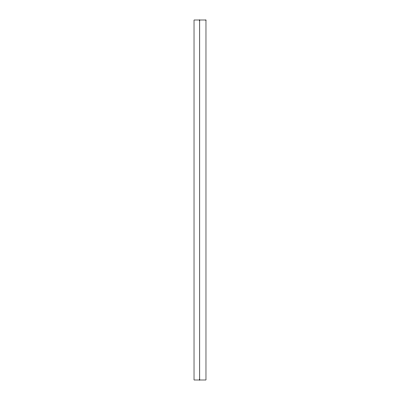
<?xml version="1.0" encoding="UTF-8"?>
<svg xmlns="http://www.w3.org/2000/svg" width="400" height="400" viewBox="0 0 400 400"><rect width="100%" height="100%" fill="white"/><g stroke="black" fill="none" stroke-linecap="round" stroke-linejoin="round"><path stroke-width="0.6" d="M199.765 20L199.765 380M205.975 20L194.025 20L194.025 380L205.975 380L205.975 20"/></g></svg>
